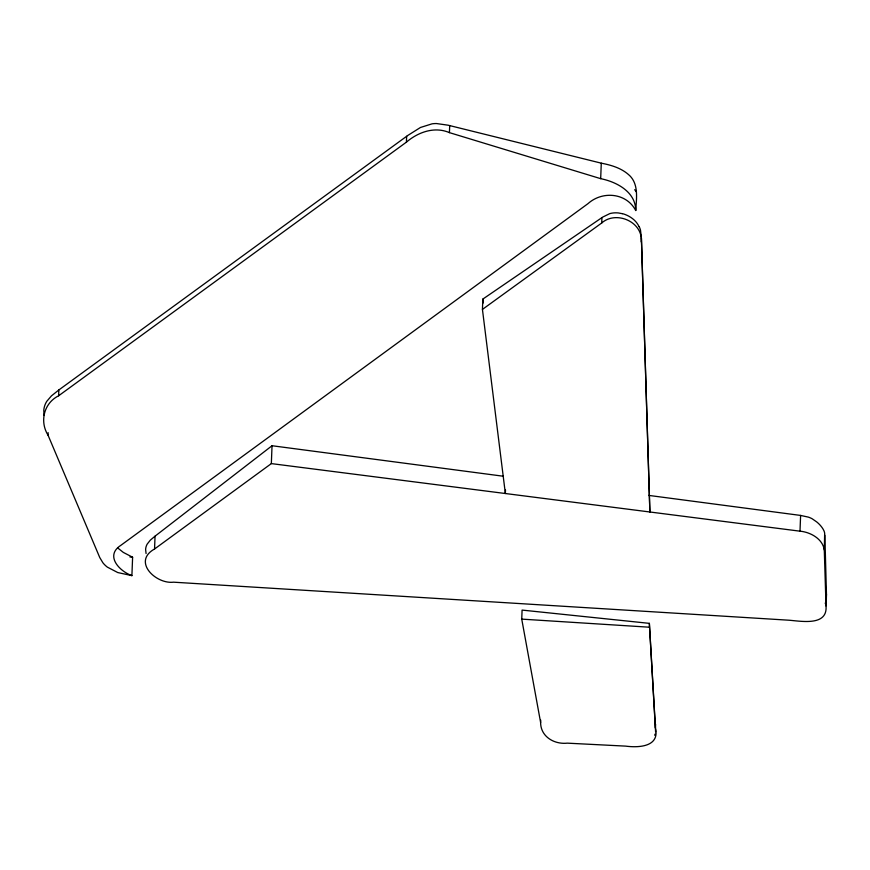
<?xml version="1.0" encoding="UTF-8"?>
<svg xmlns="http://www.w3.org/2000/svg" width="870" height="870" viewBox="0 0 870 870"><rect width="100%" height="100%" fill="white"/><g stroke="black" fill="none" stroke-linecap="round" stroke-linejoin="round"><path stroke-width="1.3" d="M117.602 547.861L123.312 552.406L132.61 557.224L131.903 575.635L117.744 572.547L107.325 567.11A29.286 22.696 2.2 0 1 102.867 562.738L99.745 557.518L48.046 435.196L48.144 432.684M48.046 435.196C39.422 421.471 43.891 403.114 58.627 395.785L58.845 389.967L407.693 135.524L420.482 127.466L432.064 123.834A23.251 16.998 -3.3 0 1 436.457 123.54L448.137 125.204L601.279 163.168C610.925 165.039 620.865 167.899 628.412 174.489C639.048 183.233 636.492 198.545 635.72 210.507C626.389 192.694 602.344 190.693 588.033 203.613L120.93 545.272C104.617 555.625 119.386 571.209 131.903 575.635M154.555 549.003L271.342 463.601L799.998 531.178C810.394 532.103 822.715 538.824 824.292 549.981L826.011 605.89C827.827 626.106 802.042 621.3 789.112 620.223L173.554 582.182C155.958 584.368 131.946 561.541 154.555 549.003L155.045 536.17L272.038 445.734L503.284 476.227M271.342 463.601L272.038 445.734M58.627 395.785L406.41 142.158L406.638 136.296M635.72 210.507C635.742 191.911 616.634 181.852 600.681 178.665L449.431 132.631L449.703 125.584M505.492 489.919L505.361 493.518L482.437 309.415L482.839 299.084L602.682 217.108L609.75 213.639A17.357 13.387 8 0 1 612.48 213.063L613.459 212.943A19.64 15.149 8 0 1 615.547 212.835A19.401 14.964 8 0 1 618.505 212.976L622.376 213.694M649.357 623.355L655.447 727.918C660.025 746.928 638.656 747.852 625.671 746.123L567.294 743.154C554.321 744.579 540.607 736.705 540.618 722.502L521.739 619.125L522.087 610.087L649.357 623.355L655.588 731.79M540.618 722.502L540.716 720.121M600.681 178.665L601.279 163.168M482.437 309.415L601.714 222.992L601.92 217.62M641.407 238.119L649.879 511.984L641.407 238.119L640.516 230.256A29.308 22.609 8 0 0 639.211 226.689M655.447 727.918L655.588 724.242M799.998 531.178L800.607 515.431L648.639 495.389M824.292 549.981L824.673 533.223A15.551 12.691 2.1 0 0 823.868 530.602L822.944 528.884A32.788 26.742 2.1 0 0 816.799 521.989L812.243 518.824A22.25 18.139 2.1 0 0 808.437 517.139L800.607 515.431M826.011 605.89L826.457 594.166L824.858 535.191M655.11 734.073L654.697 735.237M825.271 603.552L826.348 599.571L826.457 594.166M155.045 536.17L150.336 540.129L147.237 544.044A18.085 14.746 2.1 0 0 146.214 546.338A17.53 14.301 2.1 0 0 145.627 549.546L146.073 553.516M58.845 389.967L51.46 395.861L46.871 401.211A30.733 22.479 -3.3 0 0 45.001 404.898L44.544 406.246A35.105 25.665 -3.3 0 0 43.794 410.281L44.033 415.392M406.41 142.158C418.111 132.131 434.521 126.194 449.431 132.631M601.714 222.992C616.112 210.181 643.234 221.904 641.255 241.893M521.739 619.125L649.205 627.194M129.956 556.985L132.61 557.224M634.687 189.703L636.427 191.911M482.839 299.084L483.318 302.934M622.409 213.607A25.154 19.401 8 0 1 639.08 226.722"/></g></svg>
